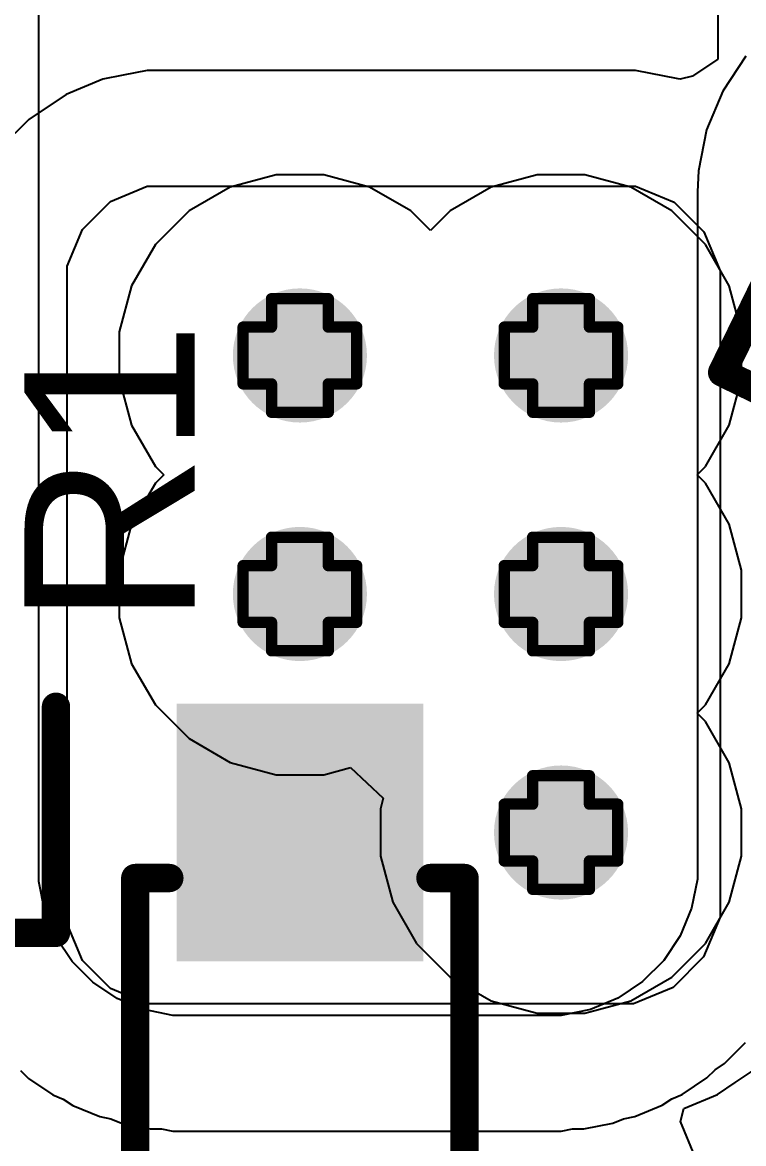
# Model space of a CAD drawing. Header units: inches. Extents: x -18 to 202, y -11 to 119.
# Drawn here: x 46.15 to 49.38, y 12.25 to 17.27 of the extents above; entities that cross this region are included whole.
import ezdxf

# ---------------------------------------------------------------- set-up
doc = ezdxf.new("R2010")
doc.units = ezdxf.units.IN
for name, color, linetype in [('Board Outline', 216, 'Continuous'), ('Bottom Layer', 5, 'Continuous'), ('Drill Drawing', 1, 'Continuous'), ('Ground', 16, 'Continuous'), ('Power', 76, 'Continuous'), ('Top Layer', 1, 'Continuous'), ('Top Overlay', 2, 'Continuous'), ('Top Paste', 8, 'Continuous'), ('Top Solder', 216, 'Continuous'), ('Via Holes', 16, 'Continuous')]:
    doc.layers.add(name, color=color, linetype=linetype)
doc.styles.add('Arial', font='', dxfattribs={"height": 0.2})
doc.styles.get('Arial').set_extended_font_data('Arial')

# ---------------------------------------------------------------- blocks, each defined once
blk = doc.blocks.new('MPP404J2A0701_2')
at = {"layer": 'Top Overlay', "const_width": 0.127}
for points in [[(5.249926, -2.99999908), (5.2499387, 0.59080146)], [(5.250002199999999, -3.00000162), (-5.24996918, -2.99999908)]]:
    blk.add_lwpolyline(points, dxfattribs=at)
at = {"layer": 'Top Overlay', "const_width": 0.0635}
for points in [[(5.218176, -2.99999908, 1), (5.281676, -2.99999908, 1)], [(5.218252199999999, -3.00000162, 1), (5.2817522, -3.00000162, 1)]]:
    blk.add_lwpolyline(points, format="xyb", close=True, dxfattribs=at)
blk = doc.blocks.new('SOD_123_66')
at = {"layer": 'Top Layer'}
for points in [[(-1.09999526, 0.45000037), (-1.09999526, -0.45000037), (-2.0499959, -0.45000037), (-2.0499959, 0.45000037)], [(2.05000352, 0.45000037), (2.05000352, -0.45000037), (1.10000288, -0.45000037), (1.10000288, 0.45000037)]]:
    blk.add_hatch(color=1, dxfattribs=at).paths.add_polyline_path(points)
at = {"layer": 'Top Overlay'}
for points in [[(0.9652025399999999, 0.50799746), (2.81939746, 0.50799746), (2.81939746, 0.79999586), (0.9652025399999999, 0.79999586)], [(2.11983574, -0.7873060199999999), (2.81943302, -0.7873060199999999), (2.81943302, 0.7874939799999999), (2.11983574, 0.7874939799999999)], [(0.9652076199999999, -0.7999780799999999), (2.81940254, -0.7999780799999999), (2.81940254, -0.50797968), (0.9652076199999999, -0.50797968)]]:
    blk.add_hatch(color=2, dxfattribs=at).paths.add_polyline_path(points)
at = {"layer": 'Top Paste'}
for points in [[(-1.09999526, 0.45000037), (-1.09999526, -0.45000037), (-2.0499959, -0.45000037), (-2.0499959, 0.45000037)], [(2.05000352, 0.45000037), (2.05000352, -0.45000037), (1.10000288, -0.45000037), (1.10000288, 0.45000037)]]:
    blk.add_hatch(color=8, dxfattribs=at).paths.add_polyline_path(points)
at = {"layer": 'Top Solder'}
for points in [[(-0.9983952599999999, 0.55160037), (-0.9983952599999999, -0.55160037), (-2.1515959, -0.55160037), (-2.1515959, 0.55160037)], [(2.15160352, 0.55160037), (2.15160352, -0.55160037), (0.99840288, -0.55160037), (0.99840288, 0.55160037)]]:
    blk.add_hatch(color=216, dxfattribs=at).paths.add_polyline_path(points)
at = {"layer": 'Top Overlay', "const_width": 0.127}
for points in [[(0.9652025399999999, 0.7366), (-1.37159746, 0.7366)], [(-1.37159746, 0.5842025399999999), (-1.37159746, 0.7366)], [(-1.37159746, -0.7366), (-1.37159746, -0.5842025399999999)], [(0.9652025399999999, -0.7366), (-1.37159746, -0.7366)]]:
    blk.add_lwpolyline(points, dxfattribs=at)
at = {"layer": 'Top Overlay', "const_width": 0.0635}
for points in [[(-1.40334746, 0.7366, 1), (-1.33984746, 0.7366, 1)], [(-1.40334746, 0.7366, 1), (-1.33984746, 0.7366, 1)], [(0.93345254, 0.7366, 1), (0.99695254, 0.7366, 1)], [(-1.40334746, 0.5842025399999999, 1), (-1.33984746, 0.5842025399999999, 1)], [(-1.40334746, -0.5842025399999999, 1), (-1.33984746, -0.5842025399999999, 1)], [(-1.40334746, -0.7366, 1), (-1.33984746, -0.7366, 1)], [(-1.40334746, -0.7366, 1), (-1.33984746, -0.7366, 1)], [(0.93345254, -0.7366, 1), (0.99695254, -0.7366, 1)]]:
    blk.add_lwpolyline(points, format="xyb", close=True, dxfattribs=at)

msp = doc.modelspace()

# ---------------------------------------------------------------- hatches: boundary and pattern name
at = {"layer": 'Bottom Layer'}
h = msp.add_hatch(color=5, dxfattribs=at)
edge = h.paths.add_edge_path()
edge.add_arc((47.39567101999999, 15.77815996), 0.2999994, 0, 360)
h = msp.add_hatch(color=5, dxfattribs=at)
edge = h.paths.add_edge_path()
edge.add_arc((48.56407102, 15.77815996), 0.2999994, 0, 360)
h = msp.add_hatch(color=5, dxfattribs=at)
edge = h.paths.add_edge_path()
edge.add_arc((47.39567101999999, 14.71135996), 0.2999994, 0, 360)
h = msp.add_hatch(color=5, dxfattribs=at)
edge = h.paths.add_edge_path()
edge.add_arc((48.56407102, 14.71135996), 0.2999994, 0, 360)
h = msp.add_hatch(color=5, dxfattribs=at)
edge = h.paths.add_edge_path()
edge.add_arc((48.56407102, 13.64455996), 0.2999994, 0, 360)
at = {"layer": 'Ground'}
h = msp.add_hatch(color=16, dxfattribs=at)
edge = h.paths.add_edge_path()
edge.add_arc((47.39567101999999, 15.77815996), 0.2999994, 0, 360)
h = msp.add_hatch(color=16, dxfattribs=at)
edge = h.paths.add_edge_path()
edge.add_arc((48.56407102, 15.77815996), 0.2999994, 0, 360)
h = msp.add_hatch(color=16, dxfattribs=at)
edge = h.paths.add_edge_path()
edge.add_arc((47.39567101999999, 14.71135996), 0.2999994, 0, 360)
h = msp.add_hatch(color=16, dxfattribs=at)
edge = h.paths.add_edge_path()
edge.add_arc((48.56407102, 14.71135996), 0.2999994, 0, 360)
h = msp.add_hatch(color=16, dxfattribs=at)
edge = h.paths.add_edge_path()
edge.add_arc((48.56407102, 13.64455996), 0.2999994, 0, 360)
at = {"layer": 'Power'}
h = msp.add_hatch(color=76, dxfattribs=at)
edge = h.paths.add_edge_path()
edge.add_arc((47.39567101999999, 15.77815996), 0.2999994, 0, 360)
h = msp.add_hatch(color=76, dxfattribs=at)
edge = h.paths.add_edge_path()
edge.add_arc((48.56407102, 15.77815996), 0.2999994, 0, 360)
h = msp.add_hatch(color=76, dxfattribs=at)
edge = h.paths.add_edge_path()
edge.add_arc((47.39567101999999, 14.71135996), 0.2999994, 0, 360)
h = msp.add_hatch(color=76, dxfattribs=at)
edge = h.paths.add_edge_path()
edge.add_arc((48.56407102, 14.71135996), 0.2999994, 0, 360)
h = msp.add_hatch(color=76, dxfattribs=at)
edge = h.paths.add_edge_path()
edge.add_arc((48.56407102, 13.64455996), 0.2999994, 0, 360)
at = {"layer": 'Top Layer'}
h = msp.add_hatch(color=1, dxfattribs=at)
edge = h.paths.add_edge_path()
edge.add_arc((47.39567101999999, 15.77815996), 0.2999994, 0, 360)
h = msp.add_hatch(color=1, dxfattribs=at)
edge = h.paths.add_edge_path()
edge.add_arc((48.56407102, 15.77815996), 0.2999994, 0, 360)
h = msp.add_hatch(color=1, dxfattribs=at)
edge = h.paths.add_edge_path()
edge.add_arc((47.39567101999999, 14.71135996), 0.2999994, 0, 360)
h = msp.add_hatch(color=1, dxfattribs=at)
edge = h.paths.add_edge_path()
edge.add_arc((48.56407102, 14.71135996), 0.2999994, 0, 360)
h = msp.add_hatch(color=1, dxfattribs=at)
edge = h.paths.add_edge_path()
edge.add_arc((48.56407102, 13.64455996), 0.2999994, 0, 360)
at = {"layer": 'Via Holes'}
h = msp.add_hatch(color=7, dxfattribs=at)
edge = h.paths.add_edge_path()
edge.add_arc((47.39567101999999, 15.77815996), 0.1499997, 0, 360)
h = msp.add_hatch(color=7, dxfattribs=at)
edge = h.paths.add_edge_path()
edge.add_arc((48.56407102, 15.77815996), 0.1499997, 0, 360)
h = msp.add_hatch(color=7, dxfattribs=at)
edge = h.paths.add_edge_path()
edge.add_arc((47.39567101999999, 14.71135996), 0.1499997, 0, 360)
h = msp.add_hatch(color=7, dxfattribs=at)
edge = h.paths.add_edge_path()
edge.add_arc((48.56407102, 14.71135996), 0.1499997, 0, 360)
h = msp.add_hatch(color=7, dxfattribs=at)
edge = h.paths.add_edge_path()
edge.add_arc((48.56407102, 13.64455996), 0.1499997, 0, 360)

# ---------------------------------------------------------------- linework, layer by layer
at = {"layer": 'Board Outline', "const_width": 0.254}
msp.add_lwpolyline([(44.2298709, 62.30989315999999, -3.535496147403243), (7.564747379999999, 62.28912103999999)], format="xyb", dxfattribs=at)
at = {"layer": 'Bottom Layer'}
for p, q in [((46.228, 13.4910449), (46.228, 23.27102534)), ((49.391443, 17.11658248), (49.28730299999999, 16.96072808)), ((49.28730299999999, 16.96072808), (49.21557086, 16.78755088)), ((49.21557086, 16.78755088), (49.17900248, 16.60370822)), ((49.17900248, 16.60370822), (49.1744, 16.5099873)), ((49.1744, 16.5099873), (49.1744, 13.50317594)), ((46.22799746, 13.42564244), (46.228, 13.4910449)), ((49.1744, 13.50317594), (49.17439492, 13.5031734)), ((49.17439492, 13.5031734), (49.17439746, 13.43657714)), ((46.25351684, 13.29734958), (46.22799746, 13.42564244)), ((49.17439746, 13.43657714), (49.14841072, 13.30593986)), ((46.30357262, 13.17650146), (46.25351684, 13.29734958)), ((49.14841072, 13.30593986), (49.09744053999999, 13.18288448)), ((46.37624456, 13.06773866), (46.30357262, 13.17650146)), ((49.09744053999999, 13.18288448), (49.02344017999999, 13.07213794)), ((46.46873866, 12.97524456), (46.37624456, 13.06773866)), ((49.02344017999999, 13.07213794), (48.92925698, 12.97795474)), ((46.57750146, 12.90257262), (46.46873866, 12.97524456)), ((48.92925698, 12.97795474), (48.81851044, 12.90395438)), ((46.69834958, 12.85251684), (46.57750146, 12.90257262)), ((48.81851044, 12.90395438), (48.69545505999999, 12.8529842)), ((46.82664244, 12.82699746), (46.69834958, 12.85251684)), ((48.69545505999999, 12.8529842), (48.56481778, 12.82699746)), ((46.89204489999999, 12.827), (46.82664244, 12.82699746)), ((48.49822152, 12.827), (46.89204489999999, 12.827)), ((48.56481778, 12.82699746), (48.49822152, 12.827)), ((49.29550466, 12.61170706), (49.38968786, 12.70589026)), ((49.2530892, 12.58336574), (49.29550466, 12.61170706)), ((46.14491151999999, 12.58065302), (46.18098206, 12.54458248)), ((46.18098206, 12.54458248), (46.28974486, 12.47191054)), ((49.10627466, 12.47329738), (49.2170212, 12.54729774)), ((49.2170212, 12.54729774), (49.2530892, 12.58336574)), ((46.28974486, 12.47191054), (46.33687456, 12.4523881)), ((46.33687456, 12.4523881), (46.37929256, 12.42404678)), ((49.01671933999999, 12.42542854), (49.05913988, 12.4537724)), ((49.05913988, 12.4537724), (49.10627466, 12.47329738)), ((46.37929256, 12.42404678), (46.50014068, 12.373991)), ((48.89366141999999, 12.37445836), (49.01671933999999, 12.42542854)), ((46.50014068, 12.373991), (46.55016598, 12.36404182)), ((46.55016598, 12.36404182), (46.59730076, 12.34451684)), ((46.59730076, 12.34451684), (46.72559362, 12.31899746)), ((48.66586914, 12.319), (48.79650641999999, 12.34498674)), ((48.79650641999999, 12.34498674), (48.84363358, 12.36450664)), ((48.84363358, 12.36450664), (48.89366141999999, 12.37445836)), ((46.72559362, 12.31899746), (46.77661968, 12.31899746)), ((46.77661968, 12.31899746), (46.82666276, 12.30904574)), ((46.82666276, 12.30904574), (46.89206522, 12.30904828)), ((46.89206522, 12.30904828), (48.4982012, 12.30904828)), ((48.4982012, 12.30904828), (48.56479746, 12.30904574)), ((48.56479746, 12.30904574), (48.61484562, 12.31899746)), ((48.61484562, 12.31899746), (48.66586914, 12.319))]:
    msp.add_line(p, q, dxfattribs=at)
at = {"layer": 'Drill Drawing', "const_width": 0.0508}
for points in [[(47.26867102, 15.90515996), (47.26867102, 16.03215996)], [(47.26867102, 16.03215996), (47.52267102, 16.03215996)], [(47.52267102, 15.90515996), (47.52267102, 16.03215996)], [(48.43707102, 15.90515996), (48.43707102, 16.03215996)], [(48.43707102, 16.03215996), (48.69107102, 16.03215996)], [(48.69107102, 15.90515996), (48.69107102, 16.03215996)], [(47.14167102, 15.65115996), (47.14167102, 15.90515996)], [(47.14167102, 15.90515996), (47.26867102, 15.90515996)], [(47.52267102, 15.90515996), (47.64967102, 15.90515996)], [(47.64967102, 15.65115996), (47.64967102, 15.90515996)], [(48.31007102, 15.65115996), (48.31007102, 15.90515996)], [(48.31007102, 15.90515996), (48.43707102, 15.90515996)], [(48.69107102, 15.90515996), (48.81807102, 15.90515996)], [(48.81807102, 15.65115996), (48.81807102, 15.90515996)], [(47.14167102, 15.65115996), (47.26867102, 15.65115996)], [(47.26867102, 15.52415996), (47.26867102, 15.65115996)], [(47.52267102, 15.65115996), (47.64967102, 15.65115996)], [(47.52267102, 15.52415996), (47.52267102, 15.65115996)], [(48.31007102, 15.65115996), (48.43707102, 15.65115996)], [(48.43707102, 15.52415996), (48.43707102, 15.65115996)], [(48.69107102, 15.65115996), (48.81807102, 15.65115996)], [(48.69107102, 15.52415996), (48.69107102, 15.65115996)], [(47.26867102, 15.52415996), (47.52267102, 15.52415996)], [(48.43707102, 15.52415996), (48.69107102, 15.52415996)], [(47.26867102, 14.83835996), (47.26867102, 14.96535996)], [(47.26867102, 14.96535996), (47.52267102, 14.96535996)], [(47.52267102, 14.83835996), (47.52267102, 14.96535996)], [(48.43707102, 14.83835996), (48.43707102, 14.96535996)], [(48.43707102, 14.96535996), (48.69107102, 14.96535996)], [(48.69107102, 14.83835996), (48.69107102, 14.96535996)], [(47.14167102, 14.58435996), (47.14167102, 14.83835996)], [(47.14167102, 14.83835996), (47.26867102, 14.83835996)], [(47.52267102, 14.83835996), (47.64967102, 14.83835996)], [(47.64967102, 14.58435996), (47.64967102, 14.83835996)], [(48.31007102, 14.58435996), (48.31007102, 14.83835996)], [(48.31007102, 14.83835996), (48.43707102, 14.83835996)], [(48.69107102, 14.83835996), (48.81807102, 14.83835996)], [(48.81807102, 14.58435996), (48.81807102, 14.83835996)], [(47.14167102, 14.58435996), (47.26867102, 14.58435996)], [(47.26867102, 14.45735996), (47.26867102, 14.58435996)], [(47.52267102, 14.58435996), (47.64967102, 14.58435996)], [(47.52267102, 14.45735996), (47.52267102, 14.58435996)], [(48.31007102, 14.58435996), (48.43707102, 14.58435996)], [(48.43707102, 14.45735996), (48.43707102, 14.58435996)], [(48.69107102, 14.58435996), (48.81807102, 14.58435996)], [(48.69107102, 14.45735996), (48.69107102, 14.58435996)], [(47.26867102, 14.45735996), (47.52267102, 14.45735996)], [(48.43707102, 14.45735996), (48.69107102, 14.45735996)], [(48.43707102, 13.77155996), (48.43707102, 13.89855996)], [(48.43707102, 13.89855996), (48.69107102, 13.89855996)], [(48.69107102, 13.77155996), (48.69107102, 13.89855996)], [(48.31007102, 13.51755996), (48.31007102, 13.77155996)], [(48.31007102, 13.77155996), (48.43707102, 13.77155996)], [(48.69107102, 13.77155996), (48.81807102, 13.77155996)], [(48.81807102, 13.51755996), (48.81807102, 13.77155996)], [(48.31007102, 13.51755996), (48.43707102, 13.51755996)], [(48.43707102, 13.39055996), (48.43707102, 13.51755996)], [(48.69107102, 13.51755996), (48.81807102, 13.51755996)], [(48.69107102, 13.39055996), (48.69107102, 13.51755996)], [(48.43707102, 13.39055996), (48.69107102, 13.39055996)]]:
    msp.add_lwpolyline(points, dxfattribs=at)
at = {"layer": 'Drill Drawing', "const_width": 0.0254}
for points in [[(47.25597102, 16.03215996, 1), (47.28137102, 16.03215996, 1)], [(47.25597102, 16.03215996, 1), (47.28137102, 16.03215996, 1)], [(47.50997101999999, 16.03215996, 1), (47.53537102, 16.03215996, 1)], [(47.50997101999999, 16.03215996, 1), (47.53537102, 16.03215996, 1)], [(48.42437102, 16.03215996, 1), (48.44977102, 16.03215996, 1)], [(48.42437102, 16.03215996, 1), (48.44977102, 16.03215996, 1)], [(48.67837102, 16.03215996, 1), (48.70377102, 16.03215996, 1)], [(48.67837102, 16.03215996, 1), (48.70377102, 16.03215996, 1)], [(47.12897102, 15.90515996, 1), (47.15437102, 15.90515996, 1)], [(47.12897102, 15.90515996, 1), (47.15437102, 15.90515996, 1)], [(47.25597102, 15.90515996, 1), (47.28137102, 15.90515996, 1)], [(47.25597102, 15.90515996, 1), (47.28137102, 15.90515996, 1)], [(47.50997101999999, 15.90515996, 1), (47.53537102, 15.90515996, 1)], [(47.50997101999999, 15.90515996, 1), (47.53537102, 15.90515996, 1)], [(47.63697102, 15.90515996, 1), (47.66237101999999, 15.90515996, 1)], [(47.63697102, 15.90515996, 1), (47.66237101999999, 15.90515996, 1)], [(48.29737102, 15.90515996, 1), (48.32277102, 15.90515996, 1)], [(48.29737102, 15.90515996, 1), (48.32277102, 15.90515996, 1)], [(48.42437102, 15.90515996, 1), (48.44977102, 15.90515996, 1)], [(48.42437102, 15.90515996, 1), (48.44977102, 15.90515996, 1)], [(48.67837102, 15.90515996, 1), (48.70377102, 15.90515996, 1)], [(48.67837102, 15.90515996, 1), (48.70377102, 15.90515996, 1)], [(48.80537102, 15.90515996, 1), (48.83077102, 15.90515996, 1)], [(48.80537102, 15.90515996, 1), (48.83077102, 15.90515996, 1)], [(47.12897102, 15.65115996, 1), (47.15437102, 15.65115996, 1)], [(47.12897102, 15.65115996, 1), (47.15437102, 15.65115996, 1)], [(47.25597102, 15.65115996, 1), (47.28137102, 15.65115996, 1)], [(47.25597102, 15.65115996, 1), (47.28137102, 15.65115996, 1)], [(47.50997101999999, 15.65115996, 1), (47.53537102, 15.65115996, 1)], [(47.50997101999999, 15.65115996, 1), (47.53537102, 15.65115996, 1)], [(47.63697102, 15.65115996, 1), (47.66237101999999, 15.65115996, 1)], [(47.63697102, 15.65115996, 1), (47.66237101999999, 15.65115996, 1)], [(48.29737102, 15.65115996, 1), (48.32277102, 15.65115996, 1)], [(48.29737102, 15.65115996, 1), (48.32277102, 15.65115996, 1)], [(48.42437102, 15.65115996, 1), (48.44977102, 15.65115996, 1)], [(48.42437102, 15.65115996, 1), (48.44977102, 15.65115996, 1)], [(48.67837102, 15.65115996, 1), (48.70377102, 15.65115996, 1)], [(48.67837102, 15.65115996, 1), (48.70377102, 15.65115996, 1)], [(48.80537102, 15.65115996, 1), (48.83077102, 15.65115996, 1)], [(48.80537102, 15.65115996, 1), (48.83077102, 15.65115996, 1)], [(47.25597102, 15.52415996, 1), (47.28137102, 15.52415996, 1)], [(47.25597102, 15.52415996, 1), (47.28137102, 15.52415996, 1)], [(47.50997101999999, 15.52415996, 1), (47.53537102, 15.52415996, 1)], [(47.50997101999999, 15.52415996, 1), (47.53537102, 15.52415996, 1)], [(48.42437102, 15.52415996, 1), (48.44977102, 15.52415996, 1)], [(48.42437102, 15.52415996, 1), (48.44977102, 15.52415996, 1)], [(48.67837102, 15.52415996, 1), (48.70377102, 15.52415996, 1)], [(48.67837102, 15.52415996, 1), (48.70377102, 15.52415996, 1)], [(47.25597102, 14.96535996, 1), (47.28137102, 14.96535996, 1)], [(47.25597102, 14.96535996, 1), (47.28137102, 14.96535996, 1)], [(47.50997101999999, 14.96535996, 1), (47.53537102, 14.96535996, 1)], [(47.50997101999999, 14.96535996, 1), (47.53537102, 14.96535996, 1)], [(48.42437102, 14.96535996, 1), (48.44977102, 14.96535996, 1)], [(48.42437102, 14.96535996, 1), (48.44977102, 14.96535996, 1)], [(48.67837102, 14.96535996, 1), (48.70377102, 14.96535996, 1)], [(48.67837102, 14.96535996, 1), (48.70377102, 14.96535996, 1)], [(47.12897102, 14.83835996, 1), (47.15437102, 14.83835996, 1)], [(47.12897102, 14.83835996, 1), (47.15437102, 14.83835996, 1)], [(47.25597102, 14.83835996, 1), (47.28137102, 14.83835996, 1)], [(47.25597102, 14.83835996, 1), (47.28137102, 14.83835996, 1)], [(47.50997101999999, 14.83835996, 1), (47.53537102, 14.83835996, 1)], [(47.50997101999999, 14.83835996, 1), (47.53537102, 14.83835996, 1)], [(47.63697102, 14.83835996, 1), (47.66237101999999, 14.83835996, 1)], [(47.63697102, 14.83835996, 1), (47.66237101999999, 14.83835996, 1)], [(48.29737102, 14.83835996, 1), (48.32277102, 14.83835996, 1)], [(48.29737102, 14.83835996, 1), (48.32277102, 14.83835996, 1)], [(48.42437102, 14.83835996, 1), (48.44977102, 14.83835996, 1)], [(48.42437102, 14.83835996, 1), (48.44977102, 14.83835996, 1)], [(48.67837102, 14.83835996, 1), (48.70377102, 14.83835996, 1)], [(48.67837102, 14.83835996, 1), (48.70377102, 14.83835996, 1)], [(48.80537102, 14.83835996, 1), (48.83077102, 14.83835996, 1)], [(48.80537102, 14.83835996, 1), (48.83077102, 14.83835996, 1)], [(47.12897102, 14.58435996, 1), (47.15437102, 14.58435996, 1)], [(47.12897102, 14.58435996, 1), (47.15437102, 14.58435996, 1)], [(47.25597102, 14.58435996, 1), (47.28137102, 14.58435996, 1)], [(47.25597102, 14.58435996, 1), (47.28137102, 14.58435996, 1)], [(47.50997101999999, 14.58435996, 1), (47.53537102, 14.58435996, 1)], [(47.50997101999999, 14.58435996, 1), (47.53537102, 14.58435996, 1)], [(47.63697102, 14.58435996, 1), (47.66237101999999, 14.58435996, 1)], [(47.63697102, 14.58435996, 1), (47.66237101999999, 14.58435996, 1)], [(48.29737102, 14.58435996, 1), (48.32277102, 14.58435996, 1)], [(48.29737102, 14.58435996, 1), (48.32277102, 14.58435996, 1)], [(48.42437102, 14.58435996, 1), (48.44977102, 14.58435996, 1)], [(48.42437102, 14.58435996, 1), (48.44977102, 14.58435996, 1)], [(48.67837102, 14.58435996, 1), (48.70377102, 14.58435996, 1)], [(48.67837102, 14.58435996, 1), (48.70377102, 14.58435996, 1)], [(48.80537102, 14.58435996, 1), (48.83077102, 14.58435996, 1)], [(48.80537102, 14.58435996, 1), (48.83077102, 14.58435996, 1)], [(47.25597102, 14.45735996, 1), (47.28137102, 14.45735996, 1)], [(47.25597102, 14.45735996, 1), (47.28137102, 14.45735996, 1)], [(47.50997101999999, 14.45735996, 1), (47.53537102, 14.45735996, 1)], [(47.50997101999999, 14.45735996, 1), (47.53537102, 14.45735996, 1)], [(48.42437102, 14.45735996, 1), (48.44977102, 14.45735996, 1)], [(48.42437102, 14.45735996, 1), (48.44977102, 14.45735996, 1)], [(48.67837102, 14.45735996, 1), (48.70377102, 14.45735996, 1)], [(48.67837102, 14.45735996, 1), (48.70377102, 14.45735996, 1)], [(48.42437102, 13.89855996, 1), (48.44977102, 13.89855996, 1)], [(48.42437102, 13.89855996, 1), (48.44977102, 13.89855996, 1)], [(48.67837102, 13.89855996, 1), (48.70377102, 13.89855996, 1)], [(48.67837102, 13.89855996, 1), (48.70377102, 13.89855996, 1)], [(48.29737102, 13.77155996, 1), (48.32277102, 13.77155996, 1)], [(48.29737102, 13.77155996, 1), (48.32277102, 13.77155996, 1)], [(48.42437102, 13.77155996, 1), (48.44977102, 13.77155996, 1)], [(48.42437102, 13.77155996, 1), (48.44977102, 13.77155996, 1)], [(48.67837102, 13.77155996, 1), (48.70377102, 13.77155996, 1)], [(48.67837102, 13.77155996, 1), (48.70377102, 13.77155996, 1)], [(48.80537102, 13.77155996, 1), (48.83077102, 13.77155996, 1)], [(48.80537102, 13.77155996, 1), (48.83077102, 13.77155996, 1)], [(48.29737102, 13.51755996, 1), (48.32277102, 13.51755996, 1)], [(48.29737102, 13.51755996, 1), (48.32277102, 13.51755996, 1)], [(48.42437102, 13.51755996, 1), (48.44977102, 13.51755996, 1)], [(48.42437102, 13.51755996, 1), (48.44977102, 13.51755996, 1)], [(48.67837102, 13.51755996, 1), (48.70377102, 13.51755996, 1)], [(48.67837102, 13.51755996, 1), (48.70377102, 13.51755996, 1)], [(48.80537102, 13.51755996, 1), (48.83077102, 13.51755996, 1)], [(48.80537102, 13.51755996, 1), (48.83077102, 13.51755996, 1)], [(48.42437102, 13.39055996, 1), (48.44977102, 13.39055996, 1)], [(48.42437102, 13.39055996, 1), (48.44977102, 13.39055996, 1)], [(48.67837102, 13.39055996, 1), (48.70377102, 13.39055996, 1)], [(48.67837102, 13.39055996, 1), (48.70377102, 13.39055996, 1)]]:
    msp.add_lwpolyline(points, format="xyb", close=True, dxfattribs=at)
at = {"layer": 'Ground'}
for p, q in [((47.28929581999999, 16.58615936), (47.08379458, 16.5310947)), ((47.50204622, 16.58615936), (47.28929581999999, 16.58615936)), ((47.70754745999999, 16.5310947), (47.50204622, 16.58615936)), ((48.45769582, 16.58615936), (48.25219457999999, 16.5310947)), ((48.67044622, 16.58615936), (48.45769582, 16.58615936)), ((48.87594746, 16.5310947), (48.67044622, 16.58615936)), ((47.08379458, 16.5310947), (46.89954806, 16.4247195)), ((47.89179398, 16.4247195), (47.70754745999999, 16.5310947)), ((48.25219457999999, 16.5310947), (48.06794805999999, 16.4247195)), ((49.06019397999999, 16.4247195), (48.87594746, 16.5310947)), ((46.89954806, 16.4247195), (46.74911148, 16.27428292)), ((47.97987102, 16.33664246), (47.89179398, 16.4247195)), ((48.06794805999999, 16.4247195), (47.97987102, 16.33664246)), ((49.21063056, 16.27428292), (49.06019397999999, 16.4247195)), ((46.74911148, 16.27428292), (46.64273628, 16.0900364)), ((49.31700575999999, 16.0900364), (49.21063056, 16.27428292)), ((46.64273628, 16.0900364), (46.58767161999999, 15.88453516)), ((49.37207042, 15.88453516), (49.31700575999999, 16.0900364)), ((46.58767161999999, 15.88453516), (46.58767161999999, 15.67178476)), ((49.37207042, 15.67178476), (49.37207042, 15.88453516)), ((46.58767161999999, 15.67178476), (46.64273628, 15.46628352)), ((49.31700575999999, 15.46628352), (49.37207042, 15.67178476)), ((46.64273628, 15.46628352), (46.74911148, 15.282037)), ((49.21063056, 15.282037), (49.31700575999999, 15.46628352)), ((46.74911148, 15.282037), (46.78638852, 15.24475996)), ((46.78638852, 15.24475996), (46.74911148, 15.20748292)), ((49.17335352, 15.24475996), (49.21063056, 15.282037)), ((49.21063056, 15.20748292), (49.17335352, 15.24475996)), ((46.74911148, 15.20748292), (46.64273628, 15.0232364)), ((49.31700575999999, 15.0232364), (49.21063056, 15.20748292)), ((46.64273628, 15.0232364), (46.58767161999999, 14.81773516)), ((49.37207042, 14.81773516), (49.31700575999999, 15.0232364)), ((46.58767161999999, 14.81773516), (46.58767161999999, 14.60498476)), ((49.37207042, 14.60498476), (49.37207042, 14.81773516)), ((46.58767161999999, 14.60498476), (46.64273628, 14.39948352)), ((49.31700575999999, 14.39948352), (49.37207042, 14.60498476)), ((46.64273628, 14.39948352), (46.74911148, 14.215237)), ((49.21063056, 14.215237), (49.31700575999999, 14.39948352)), ((46.74911148, 14.215237), (46.89954806, 14.06480042)), ((49.17335352, 14.17795996), (49.21063056, 14.215237)), ((49.21063056, 14.14068292), (49.17335352, 14.17795996)), ((49.31700575999999, 13.9564364), (49.21063056, 14.14068292)), ((46.89954806, 14.06480042), (47.08379458, 13.95842522)), ((47.08379458, 13.95842522), (47.28929581999999, 13.90336056)), ((49.37207042, 13.75093516), (49.31700575999999, 13.9564364)), ((47.28929581999999, 13.90336056), (47.50204622, 13.90336056)), ((47.50204622, 13.90336056), (47.62141098, 13.93534424)), ((47.62141098, 13.93534424), (47.7687767, 13.79835442)), ((47.7687767, 13.79835442), (47.75607162, 13.75093516)), ((47.75607162, 13.75093516), (47.75607162, 13.53818476)), ((49.37207042, 13.53818476), (49.37207042, 13.75093516)), ((47.75607162, 13.53818476), (47.81113627999999, 13.33268352)), ((49.31700575999999, 13.33268352), (49.37207042, 13.53818476)), ((47.81113627999999, 13.33268352), (47.91751147999999, 13.148437)), ((49.21063056, 13.148437), (49.31700575999999, 13.33268352)), ((47.91751147999999, 13.148437), (48.06794805999999, 12.99800042)), ((49.06019397999999, 12.99800042), (49.21063056, 13.148437)), ((48.06794805999999, 12.99800042), (48.25219457999999, 12.89162522)), ((48.87594746, 12.89162522), (49.06019397999999, 12.99800042)), ((48.25219457999999, 12.89162522), (48.45769582, 12.83656056)), ((48.67044622, 12.83656056), (48.87594746, 12.89162522)), ((48.45769582, 12.83656056), (48.67044622, 12.83656056))]:
    msp.add_line(p, q, dxfattribs=at)
at = {"layer": 'Power'}
for p, q in [((47.28929581999999, 16.58615936), (47.08379458, 16.5310947)), ((47.50204622, 16.58615936), (47.28929581999999, 16.58615936)), ((47.70754745999999, 16.5310947), (47.50204622, 16.58615936)), ((48.45769582, 16.58615936), (48.25219457999999, 16.5310947)), ((48.67044622, 16.58615936), (48.45769582, 16.58615936)), ((48.87594746, 16.5310947), (48.67044622, 16.58615936)), ((47.08379458, 16.5310947), (46.89954806, 16.4247195)), ((47.89179398, 16.4247195), (47.70754745999999, 16.5310947)), ((48.25219457999999, 16.5310947), (48.06794805999999, 16.4247195)), ((49.06019397999999, 16.4247195), (48.87594746, 16.5310947)), ((46.89954806, 16.4247195), (46.74911148, 16.27428292)), ((47.97987102, 16.33664246), (47.89179398, 16.4247195)), ((48.06794805999999, 16.4247195), (47.97987102, 16.33664246)), ((49.21063056, 16.27428292), (49.06019397999999, 16.4247195)), ((46.74911148, 16.27428292), (46.64273628, 16.0900364)), ((49.31700575999999, 16.0900364), (49.21063056, 16.27428292)), ((46.64273628, 16.0900364), (46.58767161999999, 15.88453516)), ((49.37207042, 15.88453516), (49.31700575999999, 16.0900364)), ((46.58767161999999, 15.88453516), (46.58767161999999, 15.67178476)), ((49.37207042, 15.67178476), (49.37207042, 15.88453516)), ((46.58767161999999, 15.67178476), (46.64273628, 15.46628352)), ((49.31700575999999, 15.46628352), (49.37207042, 15.67178476)), ((46.64273628, 15.46628352), (46.74911148, 15.282037)), ((49.21063056, 15.282037), (49.31700575999999, 15.46628352)), ((46.74911148, 15.282037), (46.78638852, 15.24475996)), ((46.78638852, 15.24475996), (46.74911148, 15.20748292)), ((49.17335352, 15.24475996), (49.21063056, 15.282037)), ((49.21063056, 15.20748292), (49.17335352, 15.24475996)), ((46.74911148, 15.20748292), (46.64273628, 15.0232364)), ((49.31700575999999, 15.0232364), (49.21063056, 15.20748292)), ((46.64273628, 15.0232364), (46.58767161999999, 14.81773516)), ((49.37207042, 14.81773516), (49.31700575999999, 15.0232364)), ((46.58767161999999, 14.81773516), (46.58767161999999, 14.60498476)), ((49.37207042, 14.60498476), (49.37207042, 14.81773516)), ((46.58767161999999, 14.60498476), (46.64273628, 14.39948352)), ((49.31700575999999, 14.39948352), (49.37207042, 14.60498476)), ((46.64273628, 14.39948352), (46.74911148, 14.215237)), ((49.21063056, 14.215237), (49.31700575999999, 14.39948352)), ((46.74911148, 14.215237), (46.89954806, 14.06480042)), ((49.17335352, 14.17795996), (49.21063056, 14.215237)), ((49.21063056, 14.14068292), (49.17335352, 14.17795996)), ((49.31700575999999, 13.9564364), (49.21063056, 14.14068292)), ((46.89954806, 14.06480042), (47.08379458, 13.95842522)), ((47.08379458, 13.95842522), (47.28929581999999, 13.90336056)), ((49.37207042, 13.75093516), (49.31700575999999, 13.9564364)), ((47.28929581999999, 13.90336056), (47.50204622, 13.90336056)), ((47.50204622, 13.90336056), (47.62141098, 13.93534424)), ((47.62141098, 13.93534424), (47.7687767, 13.79835442)), ((47.7687767, 13.79835442), (47.75607162, 13.75093516)), ((47.75607162, 13.75093516), (47.75607162, 13.53818476)), ((49.37207042, 13.53818476), (49.37207042, 13.75093516)), ((47.75607162, 13.53818476), (47.81113627999999, 13.33268352)), ((49.31700575999999, 13.33268352), (49.37207042, 13.53818476)), ((47.81113627999999, 13.33268352), (47.91751147999999, 13.148437)), ((49.21063056, 13.148437), (49.31700575999999, 13.33268352)), ((47.91751147999999, 13.148437), (48.06794805999999, 12.99800042)), ((49.06019397999999, 12.99800042), (49.21063056, 13.148437)), ((48.06794805999999, 12.99800042), (48.25219457999999, 12.89162522)), ((48.87594746, 12.89162522), (49.06019397999999, 12.99800042)), ((48.25219457999999, 12.89162522), (48.45769582, 12.83656056)), ((48.67044622, 12.83656056), (48.87594746, 12.89162522)), ((48.45769582, 12.83656056), (48.67044622, 12.83656056))]:
    msp.add_line(p, q, dxfattribs=at)
at = {"layer": 'Top Layer'}
for p, q in [((49.26603812, 19.28001732), (49.26604065999999, 17.10327542)), ((49.26604065999999, 17.10327542), (49.1525306, 17.02743102)), ((46.71228147999999, 17.0533441), (46.60471756, 17.03194968)), ((46.71228909999999, 17.05334156), (46.71228147999999, 17.0533441)), ((46.71229672, 17.0533441), (46.71228909999999, 17.05334156)), ((46.80095541999999, 17.05334156), (46.71229672, 17.0533441)), ((46.80100622, 17.05335172), (46.80095541999999, 17.05334156)), ((48.80326282, 17.05334664), (46.80100622, 17.05335172)), ((48.89721995999999, 17.05334918), (48.80326282, 17.05334664)), ((49.08824066, 17.0153584), (48.89721995999999, 17.05334918)), ((46.51407004, 17.01391822), (46.35014606, 16.94601894)), ((46.51407766, 17.01392076), (46.51407004, 17.01391822)), ((46.51408273999999, 17.0139233), (46.51407766, 17.01392076)), ((46.60471756, 17.03194968), (46.51408273999999, 17.0139233)), ((49.09763866, 17.01445162), (49.08824066, 17.0153584)), ((49.1525306, 17.02743102), (49.09763866, 17.01445162)), ((46.35014606, 16.94601894), (46.18210981999999, 16.83374078)), ((46.18210981999999, 16.83374078), (46.05664906, 16.70828002)), ((46.54835749999999, 16.4674931), (46.71228147999999, 16.53539238)), ((46.71228147999999, 16.53539238), (46.80099606, 16.53538984)), ((46.80099606, 16.53538984), (46.80100367999999, 16.5354)), ((46.80100367999999, 16.5354), (48.80327551999999, 16.53539492)), ((48.80327551999999, 16.53539492), (48.89723012, 16.53539746)), ((48.89723012, 16.53539746), (49.07083912, 16.46349006)), ((46.42289674, 16.34203234), (46.54835749999999, 16.4674931)), ((49.07083912, 16.46349006), (49.2037116, 16.33061504)), ((46.35499745999999, 16.17810836), (46.42289674, 16.34203234)), ((49.2037116, 16.33061504), (49.27561645999999, 16.15700604)), ((46.355, 16.08939632), (46.35499745999999, 16.17810836)), ((49.27561645999999, 16.15700604), (49.27561137999999, 16.0630489)), ((46.355, 13.32446408), (46.355, 16.08939632)), ((49.27561137999999, 16.0630489), (49.27562154, 16.06305652)), ((49.27562154, 16.06305652), (49.27561645999999, 13.361924)), ((49.27561645999999, 13.361924), (49.27563678, 13.26576976)), ((46.35499745999999, 13.23575966), (46.355, 13.32446154)), ((46.355, 13.32446154), (46.355, 13.32446408)), ((49.27563678, 13.26576976), (49.20205806, 13.08809422)), ((46.42289166, 13.07186108), (46.35499745999999, 13.23575966)), ((49.20205806, 13.08809422), (49.06607408, 12.95211532)), ((46.54834226, 12.94642318), (46.42289166, 13.07186108)), ((46.71224592, 12.8785493), (46.54834226, 12.94642318)), ((49.06607408, 12.95211532), (48.88839854, 12.87854168)), ((46.80095034, 12.878562), (46.71224592, 12.8785493)), ((48.79224937999999, 12.87855946), (46.80095034, 12.878562)), ((48.88839854, 12.87854168), (48.79224429999999, 12.878562)), ((48.79224429999999, 12.878562), (48.79224937999999, 12.87855946)), ((49.34265214, 12.52595412), (49.43228366, 12.58582954)), ((49.2642779, 12.47358694), (49.34265214, 12.52595412)), ((49.11306408, 12.41097086), (49.26423472, 12.47356916)), ((49.26423472, 12.47356916), (49.26425503999999, 12.47358186)), ((49.26425503999999, 12.47358186), (49.2642779, 12.47358694)), ((49.0992541, 12.35272866), (49.11306408, 12.41097086)), ((49.16286839999999, 12.19788772), (49.0992541, 12.35272866))]:
    msp.add_line(p, q, dxfattribs=at)
at = {"layer": 'Top Overlay', "const_width": 0.127}
for points in [[(46.30419999999999, 13.19606454), (46.30419999999999, 14.2070836)], [(45.7932409, 13.19606454), (46.30419999999999, 13.19606454)]]:
    msp.add_lwpolyline(points, dxfattribs=at)
at = {"layer": 'Top Overlay', "const_width": 0.0635}
for points in [[(46.27245, 14.2070836, 1), (46.33595, 14.2070836, 1)], [(46.27245, 13.19606454, 1), (46.33595, 13.19606454, 1)], [(46.27245, 13.19606454, 1), (46.33595, 13.19606454, 1)]]:
    msp.add_lwpolyline(points, format="xyb", close=True, dxfattribs=at)

# ---------------------------------------------------------------- block references
for name, p, rotation in [('MPP404J2A0701_2', (54.28294198, 19.10570982), 244), ('SOD_123_66', (47.39567101999999, 12.06956438), 270)]:
    msp.add_blockref(name, p, dxfattribs=dict(rotation=rotation))

# ---------------------------------------------------------------- texts
at = {"layer": 'Top Overlay', "style": 'Arial'}
msp.add_text('R1', height=0.7619999999999999, rotation=90, dxfattribs=at).set_placement((46.92520967999999, 14.56832748))

doc.saveas('drawing.dxf')
